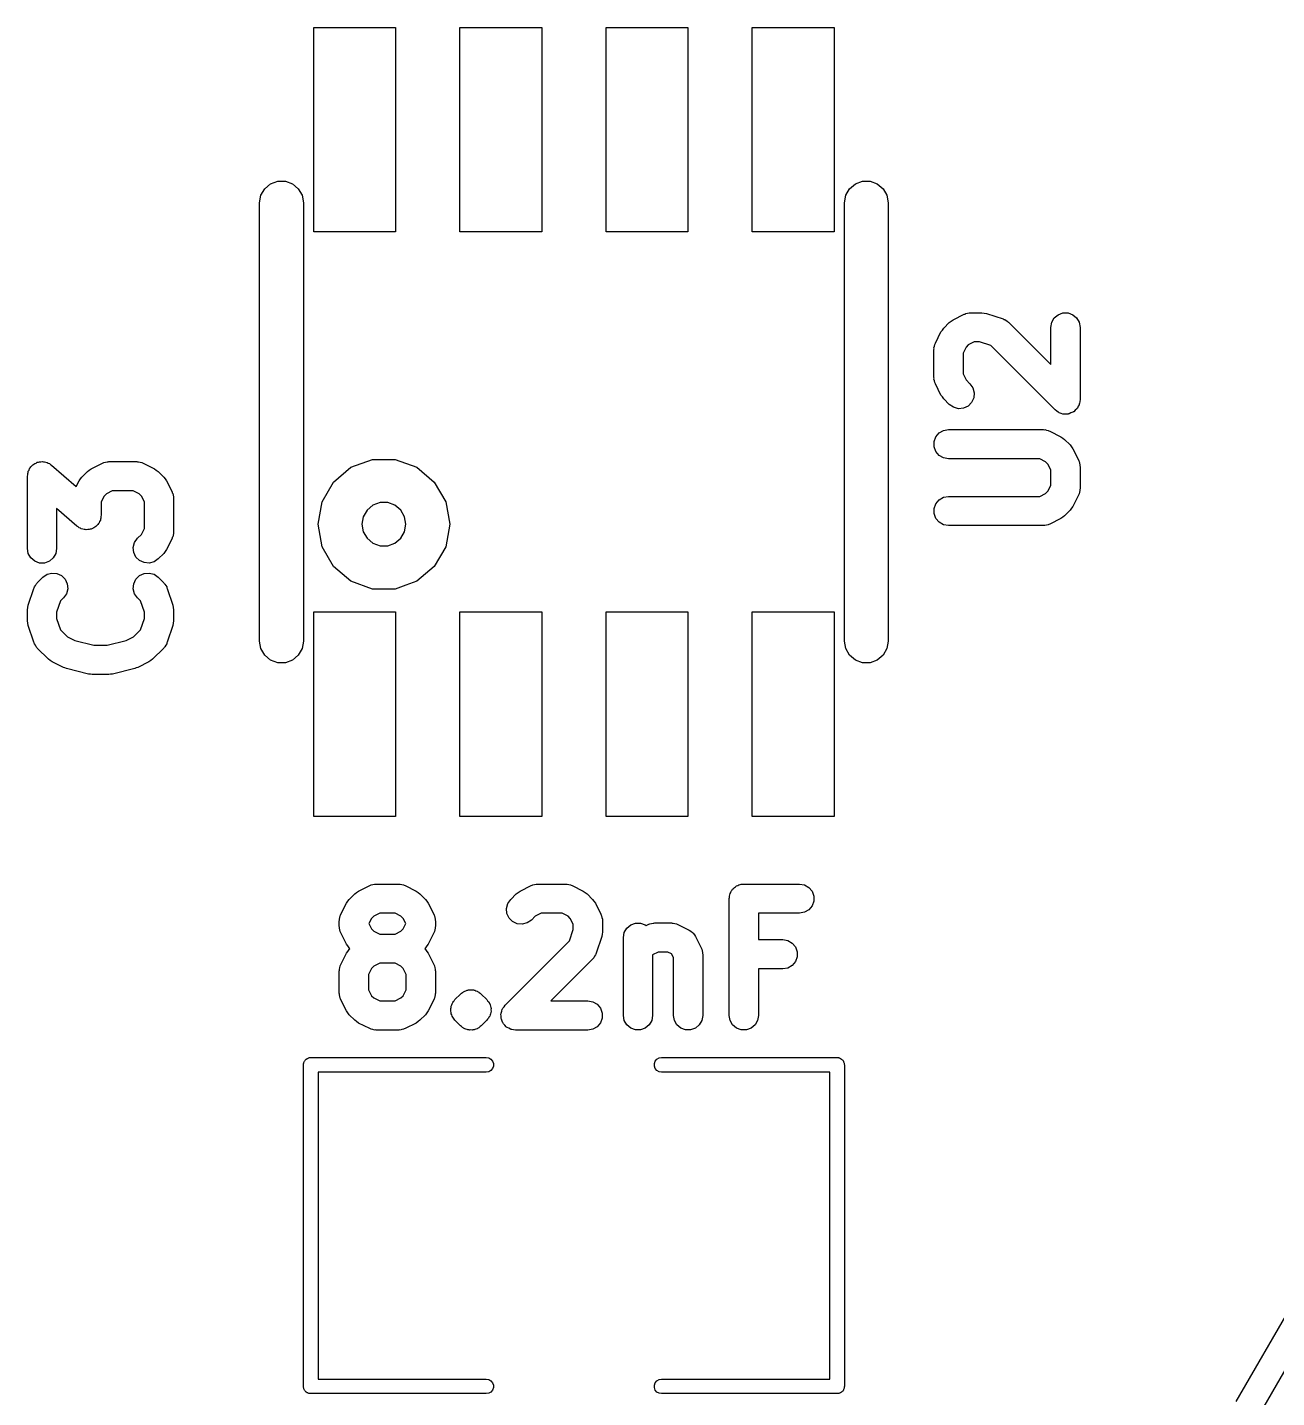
# Model space of a CAD drawing. Extents: x 51 to 137, y -158 to -25.
# Drawn here: x 88.85 to 99.7, y -124.44 to -112.53 of the extents above; entities that cross this region are included whole.
import ezdxf

# ---------------------------------------------------------------- set-up
doc = ezdxf.new("R2010")
doc.units = 0
doc.header["$MEASUREMENT"] = 0
doc.layers.add('BLACK', color=7, linetype='CONTINUOUS')

msp = doc.modelspace()

# ---------------------------------------------------------------- linework, layer by layer
at = {"layer": 'Black'}
for p, q in [((91.3384, -114.31), (91.3384, -112.532)), ((91.3384, -112.532), (92.0496, -112.532)), ((92.0496, -112.532), (92.0496, -114.31)), ((92.6084, -114.31), (92.6084, -112.532)), ((92.6084, -112.532), (93.3196, -112.532)), ((93.3196, -112.532), (93.3196, -114.31)), ((93.8784, -114.31), (93.8784, -112.532)), ((93.8784, -112.532), (94.5896, -112.532)), ((94.5896, -112.532), (94.5896, -114.31)), ((95.1484, -114.31), (95.1484, -112.532)), ((95.1484, -112.532), (95.8596, -112.532)), ((95.8596, -112.532), (95.8596, -114.31)), ((90.88, -113.991), (90.9131, -113.934)), ((90.9131, -113.934), (90.9637, -113.891)), ((90.9637, -113.891), (91.0259, -113.868)), ((91.0259, -113.868), (91.0921, -113.868)), ((91.0921, -113.868), (91.1542, -113.891)), ((91.1542, -113.891), (91.2049, -113.934)), ((91.2049, -113.934), (91.238, -113.991)), ((95.96, -113.991), (95.9931, -113.934)), ((95.9931, -113.934), (96.0437, -113.891)), ((96.0437, -113.891), (96.1059, -113.868)), ((96.1059, -113.868), (96.1721, -113.868)), ((96.1721, -113.868), (96.2342, -113.891)), ((96.2342, -113.891), (96.2849, -113.934)), ((96.2849, -113.934), (96.318, -113.991)), ((90.8685, -114.056), (90.88, -113.991)), ((90.8685, -117.866), (90.8685, -114.056)), ((91.238, -113.991), (91.2495, -114.056)), ((91.2495, -114.056), (91.2495, -117.866)), ((95.9485, -114.056), (95.96, -113.991)), ((95.9485, -117.866), (95.9485, -114.056)), ((96.318, -113.991), (96.3295, -114.056)), ((96.3295, -114.056), (96.3295, -117.866)), ((92.0496, -114.31), (91.3384, -114.31)), ((93.3196, -114.31), (92.6084, -114.31)), ((94.5896, -114.31), (93.8784, -114.31)), ((95.8596, -114.31), (95.1484, -114.31)), ((96.8926, -115.073), (96.9893, -115.025)), ((96.9893, -115.025), (96.9964, -115.023)), ((96.9964, -115.023), (97.0027, -115.019)), ((97.0027, -115.019), (97.0174, -115.017)), ((97.0174, -115.017), (97.0316, -115.012)), ((97.0316, -115.012), (97.0389, -115.013)), ((97.0389, -115.013), (97.0461, -115.012)), ((97.0461, -115.012), (97.1429, -115.012)), ((97.1429, -115.012), (97.1629, -115.015)), ((97.1629, -115.015), (97.1831, -115.018)), ((97.1831, -115.018), (97.3282, -115.066)), ((97.7713, -115.057), (97.8051, -115.029)), ((97.8051, -115.029), (97.8466, -115.013)), ((97.8466, -115.013), (97.8907, -115.013)), ((97.8907, -115.013), (97.9321, -115.029)), ((97.9321, -115.029), (97.9659, -115.057)), ((96.7995, -115.162), (96.8112, -115.145)), ((96.8112, -115.145), (96.8596, -115.097)), ((96.8596, -115.097), (96.8763, -115.085)), ((96.8763, -115.085), (96.8926, -115.073)), ((97.3282, -115.066), (97.3346, -115.07)), ((97.3346, -115.07), (97.3417, -115.072)), ((97.3417, -115.072), (97.3539, -115.08)), ((97.3539, -115.08), (97.367, -115.087)), ((97.367, -115.087), (97.3719, -115.093)), ((97.3719, -115.093), (97.3779, -115.097)), ((97.3779, -115.097), (97.7416, -115.461)), ((97.7416, -115.139), (97.7493, -115.095)), ((97.7416, -115.461), (97.7416, -115.139)), ((97.7493, -115.095), (97.7713, -115.057)), ((97.9659, -115.057), (97.988, -115.095)), ((97.988, -115.095), (97.9956, -115.139)), ((97.9956, -115.139), (97.9956, -115.767)), ((96.739, -115.275), (96.7874, -115.178)), ((96.7874, -115.178), (96.7995, -115.162)), ((97.0761, -115.266), (97.0246, -115.291)), ((97.1223, -115.266), (97.0761, -115.266)), ((97.2194, -115.298), (97.1223, -115.266)), ((96.7256, -115.332), (96.7269, -115.325)), ((96.7256, -115.574), (96.7256, -115.332)), ((96.7265, -115.318), (96.7307, -115.303)), ((96.7269, -115.325), (96.7265, -115.318)), ((96.7307, -115.303), (96.7333, -115.289)), ((96.7333, -115.289), (96.7369, -115.282)), ((96.7369, -115.282), (96.739, -115.275)), ((97.0054, -115.311), (96.9796, -115.362)), ((96.9796, -115.362), (96.9796, -115.544)), ((97.0246, -115.291), (97.0054, -115.311)), ((97.7788, -115.857), (97.2194, -115.298)), ((96.7269, -115.581), (96.7256, -115.574)), ((96.7265, -115.588), (96.7269, -115.581)), ((96.7307, -115.603), (96.7265, -115.588)), ((96.7333, -115.617), (96.7307, -115.603)), ((96.7369, -115.624), (96.7333, -115.617)), ((96.739, -115.631), (96.7369, -115.624)), ((96.7874, -115.728), (96.739, -115.631)), ((96.9796, -115.544), (97.0054, -115.595)), ((97.0054, -115.595), (97.0392, -115.629)), ((97.0392, -115.629), (97.0645, -115.665)), ((96.7995, -115.744), (96.7874, -115.728)), ((96.8112, -115.761), (96.7995, -115.744)), ((97.0645, -115.665), (97.0759, -115.708)), ((97.0759, -115.708), (97.0721, -115.752)), ((96.8596, -115.809), (96.8112, -115.761)), ((96.8957, -115.834), (96.8596, -115.809)), ((96.9383, -115.846), (96.8957, -115.834)), ((96.9823, -115.842), (96.9383, -115.846)), ((97.0222, -115.823), (96.9823, -115.842)), ((97.0534, -115.792), (97.0222, -115.823)), ((97.0721, -115.752), (97.0534, -115.792)), ((97.7924, -115.867), (97.7788, -115.857)), ((97.8051, -115.877), (97.7924, -115.867)), ((97.9532, -115.86), (97.9415, -115.872)), ((97.9659, -115.849), (97.9532, -115.86)), ((97.9687, -115.844), (97.9659, -115.849)), ((97.9727, -115.84), (97.9687, -115.844)), ((97.9797, -115.825), (97.9727, -115.84)), ((97.988, -115.811), (97.9797, -115.825)), ((97.9889, -115.805), (97.988, -115.811)), ((97.9913, -115.8), (97.9889, -115.805)), ((97.9927, -115.784), (97.9913, -115.8)), ((97.9956, -115.767), (97.9927, -115.784)), ((97.8104, -115.879), (97.8051, -115.877)), ((97.8149, -115.883), (97.8104, -115.879)), ((97.831, -115.887), (97.8149, -115.883)), ((97.8466, -115.893), (97.831, -115.887)), ((97.8522, -115.893), (97.8466, -115.893)), ((97.8575, -115.894), (97.8522, -115.893)), ((97.8741, -115.893), (97.8575, -115.894)), ((97.8907, -115.893), (97.8741, -115.893)), ((97.8959, -115.891), (97.8907, -115.893)), ((97.9015, -115.89), (97.8959, -115.891)), ((97.9165, -115.883), (97.9015, -115.89)), ((97.9321, -115.877), (97.9165, -115.883)), ((97.9364, -115.874), (97.9321, -115.877)), ((97.9415, -115.872), (97.9364, -115.874)), ((96.7275, -116.132), (96.7426, -116.091)), ((96.7426, -116.091), (96.771, -116.057)), ((96.771, -116.057), (96.8092, -116.035)), ((96.8092, -116.035), (96.8526, -116.028)), ((96.8526, -116.028), (97.6751, -116.028)), ((97.6751, -116.028), (97.6823, -116.029)), ((97.6823, -116.029), (97.6896, -116.028)), ((97.6896, -116.028), (97.7039, -116.033)), ((97.7039, -116.033), (97.7185, -116.035)), ((97.7185, -116.035), (97.7249, -116.039)), ((97.7249, -116.039), (97.7319, -116.041)), ((97.7319, -116.041), (97.8287, -116.089)), ((97.8287, -116.089), (97.845, -116.101)), ((97.845, -116.101), (97.8617, -116.113)), ((96.7275, -116.177), (96.7275, -116.132)), ((96.7426, -116.218), (96.7275, -116.177)), ((96.771, -116.252), (96.7426, -116.218)), ((97.8617, -116.113), (97.91, -116.161)), ((97.91, -116.161), (97.9217, -116.178)), ((97.9217, -116.178), (97.9338, -116.194)), ((97.9338, -116.194), (97.9822, -116.291)), ((88.8813, -116.351), (88.8908, -116.343)), ((88.8908, -116.343), (88.899, -116.334)), ((88.899, -116.334), (88.9076, -116.329)), ((88.9076, -116.329), (88.9151, -116.323)), ((88.9151, -116.323), (88.9268, -116.318)), ((88.9268, -116.318), (88.9377, -116.312)), ((88.9377, -116.312), (88.9473, -116.311)), ((88.9473, -116.311), (88.9566, -116.308)), ((88.9566, -116.308), (88.969, -116.308)), ((88.969, -116.308), (88.9812, -116.306)), ((88.9812, -116.306), (88.9909, -116.308)), ((88.9909, -116.308), (89.0007, -116.308)), ((89.0007, -116.308), (89.0123, -116.312)), ((89.0123, -116.312), (89.0245, -116.314)), ((89.0245, -116.314), (89.0329, -116.319)), ((89.0329, -116.319), (89.0421, -116.323)), ((89.0421, -116.323), (89.0516, -116.331)), ((89.0516, -116.331), (89.0622, -116.337)), ((89.0622, -116.337), (89.2751, -116.523)), ((89.4056, -116.368), (89.5024, -116.319)), ((89.5024, -116.319), (89.5094, -116.317)), ((89.5094, -116.317), (89.5158, -116.313)), ((89.5158, -116.313), (89.5304, -116.311)), ((89.5304, -116.311), (89.5447, -116.307)), ((89.5447, -116.307), (89.552, -116.307)), ((89.552, -116.307), (89.5592, -116.306)), ((89.5592, -116.306), (89.8011, -116.306)), ((89.8011, -116.306), (89.8083, -116.307)), ((89.8083, -116.307), (89.8156, -116.307)), ((89.8156, -116.307), (89.8299, -116.311)), ((89.8299, -116.311), (89.8445, -116.313)), ((89.8445, -116.313), (89.8509, -116.317)), ((89.8509, -116.317), (89.8579, -116.319)), ((89.8579, -116.319), (89.9547, -116.368)), ((91.6623, -116.355), (91.8488, -116.287)), ((91.8488, -116.287), (92.0472, -116.287)), ((92.0472, -116.287), (92.2338, -116.355)), ((96.8092, -116.274), (96.771, -116.252)), ((96.8526, -116.282), (96.8092, -116.274)), ((97.6451, -116.282), (96.8526, -116.282)), ((97.6966, -116.307), (97.6451, -116.282)), ((97.7159, -116.327), (97.6966, -116.307)), ((97.7416, -116.378), (97.7159, -116.327)), ((97.9822, -116.291), (97.9843, -116.298)), ((97.9843, -116.298), (97.988, -116.305)), ((97.988, -116.305), (97.9905, -116.319)), ((97.9905, -116.319), (97.9948, -116.334)), ((97.9948, -116.334), (97.9943, -116.341)), ((97.9943, -116.341), (97.9956, -116.348)), ((88.8516, -116.433), (88.8538, -116.42)), ((88.8516, -117.062), (88.8516, -116.433)), ((88.8538, -116.42), (88.854, -116.408)), ((88.854, -116.408), (88.8576, -116.399)), ((88.8576, -116.399), (88.8593, -116.389)), ((88.8593, -116.389), (88.8655, -116.379)), ((88.8655, -116.379), (88.87, -116.367)), ((88.87, -116.367), (88.8764, -116.36)), ((88.8764, -116.36), (88.8813, -116.351)), ((89.3005, -116.473), (89.3126, -116.456)), ((89.3126, -116.456), (89.3242, -116.44)), ((89.3242, -116.44), (89.3726, -116.391)), ((89.3726, -116.391), (89.3893, -116.38)), ((89.3893, -116.38), (89.4056, -116.368)), ((89.9547, -116.368), (89.971, -116.38)), ((89.971, -116.38), (89.9877, -116.391)), ((89.9877, -116.391), (90.036, -116.44)), ((90.036, -116.44), (90.0477, -116.456)), ((90.0477, -116.456), (90.0598, -116.473)), ((91.5102, -116.483), (91.6623, -116.355)), ((92.2338, -116.355), (92.3858, -116.483)), ((97.7416, -116.512), (97.7416, -116.378)), ((97.9956, -116.348), (97.9956, -116.542)), ((89.2751, -116.523), (89.3005, -116.473)), ((89.5892, -116.56), (89.5377, -116.585)), ((89.7711, -116.56), (89.5892, -116.56)), ((89.8226, -116.585), (89.7711, -116.56)), ((90.0598, -116.473), (90.1082, -116.569)), ((90.1082, -116.569), (90.1103, -116.576)), ((90.1103, -116.576), (90.114, -116.583)), ((90.114, -116.583), (90.1165, -116.597)), ((91.411, -116.655), (91.5102, -116.483)), ((92.3858, -116.483), (92.485, -116.655)), ((97.6451, -116.608), (97.6966, -116.582)), ((97.6966, -116.582), (97.7159, -116.563)), ((97.7159, -116.563), (97.7416, -116.512)), ((97.9905, -116.57), (97.988, -116.585)), ((97.9948, -116.556), (97.9905, -116.57)), ((97.9956, -116.542), (97.9943, -116.549)), ((97.9943, -116.549), (97.9948, -116.556)), ((89.5184, -116.605), (89.4927, -116.656)), ((89.4927, -116.656), (89.4927, -116.771)), ((89.5377, -116.585), (89.5184, -116.605)), ((89.8419, -116.605), (89.8226, -116.585)), ((89.8676, -116.656), (89.8419, -116.605)), ((89.8676, -116.887), (89.8676, -116.656)), ((90.1165, -116.597), (90.1208, -116.612)), ((90.1208, -116.612), (90.1203, -116.619)), ((90.1203, -116.619), (90.1216, -116.626)), ((90.1216, -116.626), (90.1216, -116.917)), ((91.3765, -116.85), (91.411, -116.655)), ((91.8528, -116.685), (91.8021, -116.728)), ((91.9149, -116.662), (91.8528, -116.685)), ((91.9811, -116.662), (91.9149, -116.662)), ((92.0433, -116.685), (91.9811, -116.662)), ((92.0939, -116.728), (92.0433, -116.685)), ((92.485, -116.655), (92.5195, -116.85)), ((96.7275, -116.713), (96.7426, -116.672)), ((96.7426, -116.672), (96.771, -116.638)), ((96.771, -116.638), (96.8092, -116.616)), ((96.8092, -116.616), (96.8526, -116.608)), ((96.8526, -116.608), (97.6451, -116.608)), ((97.9338, -116.695), (97.9217, -116.711)), ((97.9822, -116.598), (97.9338, -116.695)), ((97.9843, -116.591), (97.9822, -116.598)), ((97.988, -116.585), (97.9843, -116.591)), ((89.282, -116.867), (89.1056, -116.713)), ((89.1056, -116.713), (89.1056, -117.062)), ((89.485, -116.815), (89.4788, -116.826)), ((89.4867, -116.805), (89.485, -116.815)), ((89.4903, -116.796), (89.4867, -116.805)), ((89.4905, -116.784), (89.4903, -116.796)), ((89.4927, -116.771), (89.4905, -116.784)), ((91.769, -116.785), (91.7575, -116.85)), ((91.8021, -116.728), (91.769, -116.785)), ((92.127, -116.785), (92.0939, -116.728)), ((92.1385, -116.85), (92.127, -116.785)), ((96.7275, -116.757), (96.7275, -116.713)), ((96.7426, -116.799), (96.7275, -116.757)), ((96.771, -116.832), (96.7426, -116.799)), ((97.8287, -116.8), (97.7319, -116.849)), ((97.845, -116.788), (97.8287, -116.8)), ((97.8617, -116.777), (97.845, -116.788)), ((97.91, -116.728), (97.8617, -116.777)), ((97.9217, -116.711), (97.91, -116.728)), ((89.2927, -116.873), (89.282, -116.867)), ((89.3022, -116.881), (89.2927, -116.873)), ((89.3114, -116.885), (89.3022, -116.881)), ((89.3198, -116.89), (89.3114, -116.885)), ((89.3319, -116.892), (89.3198, -116.89)), ((89.3436, -116.896), (89.3319, -116.892)), ((89.3534, -116.896), (89.3436, -116.896)), ((89.363, -116.898), (89.3534, -116.896)), ((89.3753, -116.896), (89.363, -116.898)), ((89.3877, -116.896), (89.3753, -116.896)), ((89.3969, -116.893), (89.3877, -116.896)), ((89.4066, -116.892), (89.3969, -116.893)), ((89.4175, -116.886), (89.4066, -116.892)), ((89.4292, -116.881), (89.4175, -116.886)), ((89.4367, -116.875), (89.4292, -116.881)), ((89.4453, -116.87), (89.4367, -116.875)), ((89.4534, -116.861), (89.4453, -116.87)), ((89.463, -116.853), (89.4534, -116.861)), ((89.4679, -116.845), (89.463, -116.853)), ((89.4743, -116.837), (89.4679, -116.845)), ((89.4788, -116.826), (89.4743, -116.837)), ((89.8081, -116.972), (89.8419, -116.938)), ((89.8419, -116.938), (89.8676, -116.887)), ((90.1208, -116.931), (90.1165, -116.945)), ((90.1216, -116.917), (90.1203, -116.924)), ((90.1203, -116.924), (90.1208, -116.931)), ((91.411, -117.045), (91.3765, -116.85)), ((91.7575, -116.85), (91.769, -116.915)), ((91.769, -116.915), (91.8021, -116.972)), ((92.0939, -116.972), (92.127, -116.915)), ((92.127, -116.915), (92.1385, -116.85)), ((92.5195, -116.85), (92.485, -117.045)), ((96.8092, -116.854), (96.771, -116.832)), ((96.8526, -116.862), (96.8092, -116.854)), ((97.6751, -116.862), (96.8526, -116.862)), ((97.6823, -116.861), (97.6751, -116.862)), ((97.6896, -116.861), (97.6823, -116.861)), ((97.7039, -116.857), (97.6896, -116.861)), ((97.7185, -116.854), (97.7039, -116.857)), ((97.7249, -116.851), (97.7185, -116.854)), ((97.7319, -116.849), (97.7249, -116.851)), ((89.7713, -117.051), (89.7828, -117.008)), ((89.7752, -117.095), (89.7713, -117.051)), ((89.7828, -117.008), (89.8081, -116.972)), ((90.1082, -116.973), (90.0598, -117.07)), ((90.1103, -116.966), (90.1082, -116.973)), ((90.114, -116.96), (90.1103, -116.966)), ((90.1165, -116.945), (90.114, -116.96)), ((91.5102, -117.217), (91.411, -117.045)), ((91.8021, -116.972), (91.8528, -117.015)), ((91.8528, -117.015), (91.9149, -117.038)), ((91.9149, -117.038), (91.9811, -117.038)), ((91.9811, -117.038), (92.0433, -117.015)), ((92.0433, -117.015), (92.0939, -116.972)), ((92.485, -117.045), (92.3858, -117.217)), ((88.8593, -117.105), (88.8516, -117.062)), ((88.8813, -117.143), (88.8593, -117.105)), ((88.9151, -117.172), (88.8813, -117.143)), ((88.9566, -117.187), (88.9151, -117.172)), ((89.0421, -117.172), (89.0007, -117.187)), ((89.0759, -117.143), (89.0421, -117.172)), ((89.098, -117.105), (89.0759, -117.143)), ((89.1056, -117.062), (89.098, -117.105)), ((89.7938, -117.135), (89.7752, -117.095)), ((89.825, -117.166), (89.7938, -117.135)), ((89.865, -117.184), (89.825, -117.166)), ((89.9515, -117.177), (89.9089, -117.188)), ((89.9877, -117.151), (89.9515, -117.177)), ((90.036, -117.103), (89.9877, -117.151)), ((90.0477, -117.086), (90.036, -117.103)), ((90.0598, -117.07), (90.0477, -117.086)), ((89.0007, -117.187), (88.9566, -117.187)), ((88.9856, -117.311), (89.0217, -117.285)), ((89.0217, -117.285), (89.0643, -117.274)), ((89.0643, -117.274), (89.1083, -117.278)), ((89.1083, -117.278), (89.1482, -117.296)), ((89.1482, -117.296), (89.1794, -117.327)), ((89.7938, -117.327), (89.825, -117.296)), ((89.825, -117.296), (89.865, -117.278)), ((89.9089, -117.188), (89.865, -117.184)), ((89.865, -117.278), (89.9089, -117.274)), ((89.9089, -117.274), (89.9515, -117.285)), ((89.9515, -117.285), (89.9877, -117.311)), ((91.6623, -117.345), (91.5102, -117.217)), ((92.3858, -117.217), (92.2338, -117.345)), ((88.8581, -117.554), (88.9065, -117.409)), ((88.9065, -117.409), (88.91, -117.402)), ((88.91, -117.402), (88.9119, -117.395)), ((88.9119, -117.395), (88.9204, -117.383)), ((88.9204, -117.383), (88.9275, -117.37)), ((88.9275, -117.37), (88.933, -117.365)), ((88.933, -117.365), (88.9372, -117.359)), ((88.9372, -117.359), (88.9856, -117.311)), ((89.1794, -117.327), (89.1981, -117.367)), ((89.2019, -117.411), (89.1905, -117.454)), ((89.1981, -117.367), (89.2019, -117.411)), ((89.7713, -117.411), (89.7752, -117.367)), ((89.7828, -117.454), (89.7713, -117.411)), ((89.7752, -117.367), (89.7938, -117.327)), ((89.9877, -117.311), (90.036, -117.359)), ((90.036, -117.359), (90.0402, -117.365)), ((90.0402, -117.365), (90.0457, -117.37)), ((90.0457, -117.37), (90.0528, -117.383)), ((90.0528, -117.383), (90.0613, -117.395)), ((90.0613, -117.395), (90.0632, -117.402)), ((90.0632, -117.402), (90.0667, -117.409)), ((90.0667, -117.409), (90.1151, -117.554)), ((91.8488, -117.413), (91.6623, -117.345)), ((92.0472, -117.413), (91.8488, -117.413)), ((92.1385, -117.38), (92.0472, -117.413)), ((92.2338, -117.345), (92.1385, -117.38)), ((89.138, -117.517), (89.1056, -117.614)), ((89.1652, -117.49), (89.138, -117.517)), ((89.1905, -117.454), (89.1652, -117.49)), ((89.8081, -117.49), (89.7828, -117.454)), ((89.8352, -117.517), (89.8081, -117.49)), ((89.8676, -117.614), (89.8352, -117.517)), ((88.8516, -117.594), (88.8551, -117.574)), ((88.8516, -117.691), (88.8516, -117.594)), ((88.8551, -117.574), (88.8581, -117.554)), ((89.1056, -117.614), (89.1056, -117.67)), ((89.8676, -117.67), (89.8676, -117.614)), ((90.1151, -117.554), (90.1181, -117.574)), ((90.1181, -117.574), (90.1216, -117.594)), ((90.1216, -117.594), (90.1216, -117.691)), ((91.3384, -119.39), (91.3384, -117.612)), ((91.3384, -117.612), (92.0496, -117.612)), ((92.0496, -117.612), (92.0496, -119.39)), ((92.6084, -119.39), (92.6084, -117.612)), ((92.6084, -117.612), (93.3196, -117.612)), ((93.3196, -117.612), (93.3196, -119.39)), ((93.8784, -119.39), (93.8784, -117.612)), ((93.8784, -117.612), (94.5896, -117.612)), ((94.5896, -117.612), (94.5896, -119.39)), ((95.1484, -119.39), (95.1484, -117.612)), ((95.1484, -117.612), (95.8596, -117.612)), ((95.8596, -117.612), (95.8596, -119.39)), ((88.8551, -117.711), (88.8516, -117.691)), ((88.8581, -117.731), (88.8551, -117.711)), ((88.9065, -117.876), (88.8581, -117.731)), ((89.1056, -117.67), (89.138, -117.767)), ((89.138, -117.767), (89.199, -117.828)), ((89.7742, -117.828), (89.8352, -117.767)), ((89.8352, -117.767), (89.8676, -117.67)), ((90.1151, -117.731), (90.0667, -117.876)), ((90.1181, -117.711), (90.1151, -117.731)), ((90.1216, -117.691), (90.1181, -117.711)), ((88.91, -117.882), (88.9065, -117.876)), ((88.9119, -117.889), (88.91, -117.882)), ((88.9204, -117.902), (88.9119, -117.889)), ((89.199, -117.828), (89.2648, -117.861)), ((89.2648, -117.861), (89.4297, -117.902)), ((89.5436, -117.902), (89.7084, -117.861)), ((89.7084, -117.861), (89.7742, -117.828)), ((90.0613, -117.889), (90.0528, -117.902)), ((90.0632, -117.882), (90.0613, -117.889)), ((90.0667, -117.876), (90.0632, -117.882)), ((90.88, -117.931), (90.8685, -117.866)), ((91.2495, -117.866), (91.238, -117.931)), ((95.96, -117.931), (95.9485, -117.866)), ((96.3295, -117.866), (96.318, -117.931)), ((88.9275, -117.915), (88.9204, -117.902)), ((88.933, -117.92), (88.9275, -117.915)), ((88.9372, -117.926), (88.933, -117.92)), ((89.034, -118.022), (88.9372, -117.926)), ((89.4297, -117.902), (89.5436, -117.902)), ((90.036, -117.926), (89.9393, -118.022)), ((90.0402, -117.92), (90.036, -117.926)), ((90.0457, -117.915), (90.0402, -117.92)), ((90.0528, -117.902), (90.0457, -117.915)), ((90.9131, -117.988), (90.88, -117.931)), ((90.9637, -118.031), (90.9131, -117.988)), ((91.2049, -117.988), (91.1542, -118.031)), ((91.238, -117.931), (91.2049, -117.988)), ((95.9931, -117.988), (95.96, -117.931)), ((96.0437, -118.031), (95.9931, -117.988)), ((96.2849, -117.988), (96.2342, -118.031)), ((96.318, -117.931), (96.2849, -117.988)), ((89.0506, -118.034), (89.034, -118.022)), ((89.067, -118.046), (89.0506, -118.034)), ((89.1637, -118.094), (89.067, -118.046)), ((89.177, -118.098), (89.1637, -118.094)), ((89.1897, -118.104), (89.177, -118.098)), ((89.3832, -118.152), (89.1897, -118.104)), ((89.7835, -118.104), (89.59, -118.152)), ((89.7962, -118.098), (89.7835, -118.104)), ((89.8095, -118.094), (89.7962, -118.098)), ((89.9063, -118.046), (89.8095, -118.094)), ((89.9226, -118.034), (89.9063, -118.046)), ((89.9393, -118.022), (89.9226, -118.034)), ((91.0259, -118.054), (90.9637, -118.031)), ((91.0921, -118.054), (91.0259, -118.054)), ((91.1542, -118.031), (91.0921, -118.054)), ((96.1059, -118.054), (96.0437, -118.031)), ((96.1721, -118.054), (96.1059, -118.054)), ((96.2342, -118.031), (96.1721, -118.054)), ((89.3987, -118.154), (89.3832, -118.152)), ((89.414, -118.156), (89.3987, -118.154)), ((89.5592, -118.156), (89.414, -118.156)), ((89.5745, -118.154), (89.5592, -118.156)), ((89.59, -118.152), (89.5745, -118.154)), ((92.0496, -119.39), (91.3384, -119.39)), ((93.3196, -119.39), (92.6084, -119.39)), ((94.5896, -119.39), (93.8784, -119.39)), ((95.8596, -119.39), (95.1484, -119.39)), ((91.7279, -120.038), (91.8247, -119.99)), ((91.8247, -119.99), (91.8317, -119.988)), ((91.8317, -119.988), (91.838, -119.984)), ((91.838, -119.984), (91.8527, -119.982)), ((91.8527, -119.982), (91.867, -119.977)), ((91.867, -119.977), (91.8743, -119.978)), ((91.8743, -119.978), (91.8815, -119.977)), ((91.8815, -119.977), (92.075, -119.977)), ((92.075, -119.977), (92.0822, -119.978)), ((92.0822, -119.978), (92.0895, -119.977)), ((92.0895, -119.977), (92.1038, -119.982)), ((92.1038, -119.982), (92.1184, -119.984)), ((92.1184, -119.984), (92.1248, -119.988)), ((92.1248, -119.988), (92.1318, -119.99)), ((92.1318, -119.99), (92.2286, -120.038)), ((93.131, -120.038), (93.2277, -119.99)), ((93.2277, -119.99), (93.2347, -119.988)), ((93.2347, -119.988), (93.2411, -119.984)), ((93.2411, -119.984), (93.2557, -119.982)), ((93.2557, -119.982), (93.27, -119.977)), ((93.27, -119.977), (93.2773, -119.978)), ((93.2773, -119.978), (93.2845, -119.977)), ((93.2845, -119.977), (93.5264, -119.977)), ((93.5264, -119.977), (93.5336, -119.978)), ((93.5336, -119.978), (93.5409, -119.977)), ((93.5409, -119.977), (93.5552, -119.982)), ((93.5552, -119.982), (93.5699, -119.984)), ((93.5699, -119.984), (93.5762, -119.988)), ((93.5762, -119.988), (93.5832, -119.99)), ((93.5832, -119.99), (93.68, -120.038)), ((94.9646, -120.04), (94.9718, -120.032)), ((94.9718, -120.032), (94.9773, -120.022)), ((94.9773, -120.022), (94.9858, -120.015)), ((94.9858, -120.015), (94.993, -120.006)), ((94.993, -120.006), (95.0026, -120.001)), ((95.0026, -120.001), (95.0111, -119.994)), ((95.0111, -119.994), (95.0216, -119.99)), ((95.0216, -119.99), (95.0312, -119.984)), ((95.0312, -119.984), (95.0421, -119.982)), ((95.0421, -119.982), (95.0526, -119.979)), ((95.0526, -119.979), (95.0637, -119.979)), ((95.0637, -119.979), (95.0746, -119.977)), ((95.0746, -119.977), (95.5584, -119.977)), ((95.5584, -119.977), (95.6019, -119.984)), ((95.6019, -119.984), (95.6401, -120.006)), ((95.6401, -120.006), (95.6684, -120.04)), ((91.5744, -120.24), (91.6227, -120.144)), ((91.6227, -120.144), (91.6349, -120.127)), ((91.6349, -120.127), (91.6465, -120.111)), ((91.6465, -120.111), (91.6949, -120.062)), ((91.6949, -120.062), (91.7116, -120.051)), ((91.7116, -120.051), (91.7279, -120.038)), ((92.2286, -120.038), (92.2449, -120.051)), ((92.2449, -120.051), (92.2616, -120.062)), ((92.2616, -120.062), (92.3099, -120.111)), ((92.3099, -120.111), (92.3216, -120.127)), ((92.3216, -120.127), (92.3337, -120.144)), ((92.3337, -120.144), (92.3821, -120.24)), ((93.0129, -120.189), (93.0243, -120.147)), ((93.0243, -120.147), (93.0496, -120.111)), ((93.0496, -120.111), (93.098, -120.062)), ((93.098, -120.062), (93.1146, -120.051)), ((93.1146, -120.051), (93.131, -120.038)), ((93.68, -120.038), (93.6963, -120.051)), ((93.6963, -120.051), (93.713, -120.062)), ((93.713, -120.062), (93.7614, -120.111)), ((93.7614, -120.111), (93.7731, -120.127)), ((93.7731, -120.127), (93.7852, -120.144)), ((93.7852, -120.144), (93.8335, -120.24)), ((94.9476, -120.104), (94.9495, -120.093)), ((94.9476, -121.12), (94.9476, -120.104)), ((94.9495, -120.082), (94.9533, -120.071)), ((94.9495, -120.093), (94.9495, -120.082)), ((94.9533, -120.071), (94.9553, -120.06)), ((94.9553, -120.06), (94.9608, -120.051)), ((94.9608, -120.051), (94.9646, -120.04)), ((95.6684, -120.04), (95.6835, -120.082)), ((95.6835, -120.126), (95.6684, -120.167)), ((95.6835, -120.082), (95.6835, -120.126)), ((91.5618, -120.283), (91.566, -120.268)), ((91.566, -120.268), (91.5686, -120.254)), ((91.5686, -120.254), (91.5723, -120.247)), ((91.5723, -120.247), (91.5744, -120.24)), ((91.8599, -120.256), (91.8407, -120.276)), ((91.9115, -120.231), (91.8599, -120.256)), ((92.045, -120.231), (91.9115, -120.231)), ((92.0965, -120.256), (92.045, -120.231)), ((92.1158, -120.276), (92.0965, -120.256)), ((92.3821, -120.24), (92.3842, -120.247)), ((92.3842, -120.247), (92.3879, -120.254)), ((92.3879, -120.254), (92.3904, -120.268)), ((92.3904, -120.268), (92.3947, -120.283)), ((93.0167, -120.233), (93.0129, -120.189)), ((93.0353, -120.273), (93.0167, -120.233)), ((93.0665, -120.304), (93.0353, -120.273)), ((93.263, -120.256), (93.2292, -120.29)), ((93.3145, -120.231), (93.263, -120.256)), ((93.4964, -120.231), (93.3145, -120.231)), ((93.548, -120.256), (93.4964, -120.231)), ((93.5672, -120.276), (93.548, -120.256)), ((93.8335, -120.24), (93.8356, -120.247)), ((93.8356, -120.247), (93.8393, -120.254)), ((93.8393, -120.254), (93.8419, -120.268)), ((93.8419, -120.268), (93.8461, -120.283)), ((95.5584, -120.231), (95.2016, -120.231)), ((95.2016, -120.231), (95.2016, -120.46)), ((95.6019, -120.223), (95.5584, -120.231)), ((95.6401, -120.201), (95.6019, -120.223)), ((95.6684, -120.167), (95.6401, -120.201)), ((91.561, -120.297), (91.5622, -120.29)), ((91.561, -120.346), (91.561, -120.297)), ((91.5622, -120.353), (91.561, -120.346)), ((91.5622, -120.29), (91.5618, -120.283)), ((91.5618, -120.36), (91.5622, -120.353)), ((91.566, -120.374), (91.5618, -120.36)), ((91.5686, -120.389), (91.566, -120.374)), ((91.5723, -120.395), (91.5686, -120.389)), ((91.8407, -120.276), (91.8178, -120.321)), ((91.8178, -120.321), (91.8407, -120.367)), ((91.8407, -120.367), (91.8599, -120.386)), ((91.8599, -120.386), (91.9115, -120.412)), ((92.045, -120.412), (92.0965, -120.386)), ((92.0965, -120.386), (92.1158, -120.367)), ((92.1386, -120.321), (92.1158, -120.276)), ((92.1158, -120.367), (92.1386, -120.321)), ((92.3879, -120.389), (92.3842, -120.395)), ((92.3904, -120.374), (92.3879, -120.389)), ((92.3947, -120.36), (92.3904, -120.374)), ((92.3947, -120.283), (92.3943, -120.29)), ((92.3943, -120.29), (92.3955, -120.297)), ((92.3955, -120.346), (92.3943, -120.353)), ((92.3943, -120.353), (92.3947, -120.36)), ((92.3955, -120.297), (92.3955, -120.346)), ((93.1065, -120.323), (93.0665, -120.304)), ((93.1505, -120.327), (93.1065, -120.323)), ((93.1931, -120.315), (93.1505, -120.327)), ((93.2292, -120.29), (93.1931, -120.315)), ((93.5606, -120.47), (93.593, -120.373)), ((93.593, -120.327), (93.5672, -120.276)), ((93.593, -120.373), (93.593, -120.327)), ((93.847, -120.394), (93.8434, -120.414)), ((93.8461, -120.283), (93.8457, -120.29)), ((93.8457, -120.29), (93.847, -120.297)), ((93.847, -120.297), (93.847, -120.394)), ((94.036, -120.399), (94.0581, -120.361)), ((94.0581, -120.361), (94.0919, -120.332)), ((94.0919, -120.332), (94.1333, -120.317)), ((94.1333, -120.317), (94.1774, -120.317)), ((94.1774, -120.317), (94.2189, -120.332)), ((94.2189, -120.332), (94.2255, -120.338)), ((94.2255, -120.338), (94.2437, -120.329)), ((94.2437, -120.329), (94.2507, -120.327)), ((94.2507, -120.327), (94.2571, -120.323)), ((94.2571, -120.323), (94.2717, -120.32)), ((94.2717, -120.32), (94.286, -120.316)), ((94.286, -120.316), (94.2933, -120.317)), ((94.2933, -120.317), (94.3005, -120.315)), ((94.3005, -120.315), (94.4457, -120.315)), ((94.4457, -120.315), (94.4529, -120.317)), ((94.4529, -120.317), (94.4602, -120.316)), ((94.4602, -120.316), (94.4744, -120.32)), ((94.4744, -120.32), (94.4891, -120.323)), ((94.4891, -120.323), (94.4954, -120.327)), ((94.4954, -120.327), (94.5025, -120.329)), ((94.5025, -120.329), (94.5992, -120.377)), ((94.5992, -120.377), (94.6142, -120.388)), ((94.6142, -120.388), (94.6297, -120.398)), ((91.5744, -120.402), (91.5723, -120.395)), ((91.6227, -120.499), (91.5744, -120.402)), ((91.6349, -120.515), (91.6227, -120.499)), ((91.9115, -120.412), (92.045, -120.412)), ((92.3337, -120.499), (92.3216, -120.515)), ((92.3821, -120.402), (92.3337, -120.499)), ((92.3842, -120.395), (92.3821, -120.402)), ((93.0012, -121.03), (93.5606, -120.47)), ((93.8404, -120.434), (93.7921, -120.579)), ((93.8434, -120.414), (93.8404, -120.434)), ((94.0284, -120.442), (94.036, -120.399)), ((94.0284, -121.12), (94.0284, -120.442)), ((94.6297, -120.398), (94.6318, -120.401)), ((94.6318, -120.401), (94.6347, -120.403)), ((94.6347, -120.403), (94.6449, -120.419)), ((94.6449, -120.419), (94.656, -120.434)), ((94.656, -120.434), (94.7044, -120.531)), ((95.2016, -120.46), (95.4133, -120.46)), ((95.4133, -120.46), (95.4567, -120.468)), ((95.4567, -120.468), (95.4949, -120.49)), ((95.4949, -120.49), (95.5233, -120.524)), ((91.5744, -120.676), (91.6227, -120.579)), ((91.6227, -120.579), (91.6349, -120.563)), ((91.6465, -120.532), (91.6349, -120.515)), ((91.6349, -120.563), (91.6465, -120.546)), ((91.6535, -120.539), (91.6465, -120.532)), ((91.6465, -120.546), (91.6535, -120.539)), ((92.3099, -120.532), (92.303, -120.539)), ((92.303, -120.539), (92.3099, -120.546)), ((92.3216, -120.515), (92.3099, -120.532)), ((92.3099, -120.546), (92.3216, -120.563)), ((92.3216, -120.563), (92.3337, -120.579)), ((92.3337, -120.579), (92.3821, -120.676)), ((93.7614, -120.629), (93.3976, -120.993)), ((93.7656, -120.623), (93.7614, -120.629)), ((93.7711, -120.618), (93.7656, -120.623)), ((93.7781, -120.605), (93.7711, -120.618)), ((93.7867, -120.593), (93.7781, -120.605)), ((93.7886, -120.586), (93.7867, -120.593)), ((93.7921, -120.579), (93.7886, -120.586)), ((94.3305, -120.569), (94.2824, -120.593)), ((94.2824, -120.593), (94.2824, -121.12)), ((94.4157, -120.569), (94.3305, -120.569)), ((94.4478, -120.585), (94.4157, -120.569)), ((94.4638, -120.617), (94.4478, -120.585)), ((94.4638, -121.12), (94.4638, -120.617)), ((94.7044, -120.531), (94.7065, -120.538)), ((94.7065, -120.538), (94.7102, -120.544)), ((94.7102, -120.544), (94.7127, -120.559)), ((94.7127, -120.559), (94.717, -120.573)), ((94.717, -120.573), (94.7165, -120.58)), ((94.7165, -120.58), (94.7178, -120.587)), ((94.7178, -120.587), (94.7178, -121.12)), ((95.5233, -120.524), (95.5384, -120.565)), ((95.5384, -120.609), (95.5233, -120.651)), ((95.5384, -120.565), (95.5384, -120.609)), ((91.561, -120.733), (91.5622, -120.725)), ((91.561, -120.926), (91.561, -120.733)), ((91.5618, -120.718), (91.566, -120.704)), ((91.5622, -120.725), (91.5618, -120.718)), ((91.566, -120.704), (91.5686, -120.689)), ((91.5686, -120.689), (91.5723, -120.683)), ((91.5723, -120.683), (91.5744, -120.676)), ((91.8407, -120.711), (91.815, -120.763)), ((91.8599, -120.692), (91.8407, -120.711)), ((91.9115, -120.666), (91.8599, -120.692)), ((92.045, -120.666), (91.9115, -120.666)), ((92.0965, -120.692), (92.045, -120.666)), ((92.1158, -120.711), (92.0965, -120.692)), ((92.1386, -120.757), (92.1158, -120.711)), ((92.3821, -120.676), (92.3842, -120.683)), ((92.3842, -120.683), (92.3879, -120.689)), ((92.3879, -120.689), (92.3904, -120.704)), ((92.3904, -120.704), (92.3947, -120.718)), ((92.3947, -120.718), (92.3943, -120.725)), ((92.3943, -120.725), (92.3955, -120.733)), ((92.3955, -120.733), (92.3955, -120.926)), ((95.4133, -120.714), (95.2016, -120.714)), ((95.2016, -120.714), (95.2016, -121.12)), ((95.4567, -120.707), (95.4133, -120.714)), ((95.4949, -120.685), (95.4567, -120.707)), ((95.5233, -120.651), (95.4949, -120.685)), ((91.815, -120.763), (91.815, -120.896)), ((92.1415, -120.763), (92.1386, -120.757)), ((92.1415, -120.896), (92.1415, -120.763)), ((91.5622, -120.933), (91.561, -120.926)), ((91.5618, -120.941), (91.5622, -120.933)), ((91.566, -120.955), (91.5618, -120.941)), ((91.5686, -120.97), (91.566, -120.955)), ((91.5723, -120.976), (91.5686, -120.97)), ((91.5744, -120.983), (91.5723, -120.976)), ((91.6227, -121.08), (91.5744, -120.983)), ((91.815, -120.896), (91.8407, -120.948)), ((91.8407, -120.948), (91.8599, -120.967)), ((91.8599, -120.967), (91.9115, -120.993)), ((92.045, -120.993), (92.0965, -120.967)), ((92.0965, -120.967), (92.1158, -120.948)), ((92.1158, -120.948), (92.1415, -120.896)), ((92.3821, -120.983), (92.3337, -121.08)), ((92.3842, -120.976), (92.3821, -120.983)), ((92.3879, -120.97), (92.3842, -120.976)), ((92.3904, -120.955), (92.3879, -120.97)), ((92.3947, -120.941), (92.3904, -120.955)), ((92.3955, -120.926), (92.3943, -120.933)), ((92.3943, -120.933), (92.3947, -120.941)), ((92.5594, -120.991), (92.5658, -120.981)), ((92.5658, -120.981), (92.6141, -120.933)), ((92.6141, -120.933), (92.6233, -120.927)), ((92.6233, -120.927), (92.6311, -120.919)), ((92.6311, -120.919), (92.6362, -120.916)), ((92.6362, -120.916), (92.6405, -120.913)), ((92.6405, -120.913), (92.6457, -120.911)), ((92.6457, -120.911), (92.6503, -120.908)), ((92.6503, -120.908), (92.661, -120.905)), ((92.661, -120.905), (92.6711, -120.9)), ((92.6711, -120.9), (92.6766, -120.9)), ((92.6766, -120.9), (92.6819, -120.898)), ((92.6819, -120.898), (92.6875, -120.898)), ((92.6875, -120.898), (92.6929, -120.896)), ((92.6929, -120.896), (92.704, -120.897)), ((92.704, -120.897), (92.715, -120.896)), ((92.715, -120.896), (92.7204, -120.898)), ((92.7204, -120.898), (92.726, -120.898)), ((92.726, -120.898), (92.7313, -120.9)), ((92.7313, -120.9), (92.7368, -120.9)), ((92.7368, -120.9), (92.7469, -120.905)), ((92.7469, -120.905), (92.7576, -120.908)), ((92.7576, -120.908), (92.7622, -120.911)), ((92.7622, -120.911), (92.7675, -120.913)), ((92.7675, -120.913), (92.7717, -120.916)), ((92.7717, -120.916), (92.7768, -120.919)), ((92.7768, -120.919), (92.7847, -120.927)), ((92.7847, -120.927), (92.7938, -120.933)), ((92.7938, -120.933), (92.8421, -120.981)), ((92.8421, -120.981), (92.8485, -120.991)), ((91.6349, -121.096), (91.6227, -121.08)), ((91.6465, -121.113), (91.6349, -121.096)), ((91.9115, -120.993), (92.045, -120.993)), ((92.3216, -121.096), (92.3099, -121.113)), ((92.3337, -121.08), (92.3216, -121.096)), ((92.5291, -121.06), (92.5319, -121.049)), ((92.53, -121.071), (92.5291, -121.06)), ((92.5291, -121.082), (92.53, -121.071)), ((92.5319, -121.093), (92.5291, -121.082)), ((92.5319, -121.049), (92.5329, -121.038)), ((92.5329, -121.104), (92.5319, -121.093)), ((92.5329, -121.038), (92.5376, -121.028)), ((92.5376, -121.114), (92.5329, -121.104)), ((92.5376, -121.028), (92.5405, -121.018)), ((92.5405, -121.018), (92.5468, -121.008)), ((92.5468, -121.008), (92.5515, -120.998)), ((92.5515, -120.998), (92.5594, -120.991)), ((92.8485, -120.991), (92.8564, -120.998)), ((92.8564, -120.998), (92.8611, -121.008)), ((92.8611, -121.008), (92.8674, -121.018)), ((92.8674, -121.018), (92.8703, -121.028)), ((92.8703, -121.028), (92.875, -121.038)), ((92.875, -121.104), (92.8703, -121.114)), ((92.875, -121.038), (92.876, -121.049)), ((92.876, -121.093), (92.875, -121.104)), ((92.876, -121.049), (92.8789, -121.06)), ((92.8789, -121.082), (92.876, -121.093)), ((92.8789, -121.06), (92.8779, -121.071)), ((92.8779, -121.071), (92.8789, -121.082)), ((92.9645, -121.109), (92.9659, -121.103)), ((92.9659, -121.125), (92.9645, -121.109)), ((92.9659, -121.098), (92.9716, -121.082)), ((92.9659, -121.103), (92.9659, -121.098)), ((92.9716, -121.082), (92.9759, -121.066)), ((92.9759, -121.066), (92.9791, -121.061)), ((92.9791, -121.061), (92.981, -121.056)), ((92.981, -121.056), (92.9917, -121.043)), ((92.9917, -121.043), (93.0012, -121.03)), ((93.3976, -120.993), (93.72, -120.993)), ((93.72, -120.993), (93.7634, -121)), ((93.7634, -121), (93.8016, -121.022)), ((93.8016, -121.022), (93.8299, -121.056)), ((93.8299, -121.056), (93.845, -121.098)), ((93.845, -121.098), (93.845, -121.142)), ((91.6949, -121.161), (91.6465, -121.113)), ((91.7116, -121.173), (91.6949, -121.161)), ((91.7279, -121.185), (91.7116, -121.173)), ((91.8247, -121.233), (91.7279, -121.185)), ((92.2286, -121.185), (92.1318, -121.233)), ((92.2449, -121.173), (92.2286, -121.185)), ((92.2616, -121.161), (92.2449, -121.173)), ((92.3099, -121.113), (92.2616, -121.161)), ((92.5405, -121.125), (92.5376, -121.114)), ((92.5468, -121.134), (92.5405, -121.125)), ((92.5515, -121.144), (92.5468, -121.134)), ((92.5594, -121.152), (92.5515, -121.144)), ((92.5658, -121.161), (92.5594, -121.152)), ((92.6141, -121.209), (92.5658, -121.161)), ((92.6233, -121.216), (92.6141, -121.209)), ((92.6311, -121.224), (92.6233, -121.216)), ((92.6362, -121.226), (92.6311, -121.224)), ((92.6405, -121.23), (92.6362, -121.226)), ((92.7717, -121.226), (92.7675, -121.23)), ((92.7768, -121.224), (92.7717, -121.226)), ((92.7847, -121.216), (92.7768, -121.224)), ((92.7938, -121.209), (92.7847, -121.216)), ((92.8421, -121.161), (92.7938, -121.209)), ((92.8485, -121.152), (92.8421, -121.161)), ((92.8564, -121.144), (92.8485, -121.152)), ((92.8611, -121.134), (92.8564, -121.144)), ((92.8674, -121.125), (92.8611, -121.134)), ((92.8703, -121.114), (92.8674, -121.125)), ((92.9659, -121.142), (92.9659, -121.125)), ((92.9678, -121.147), (92.9659, -121.142)), ((92.9683, -121.152), (92.9678, -121.147)), ((92.9753, -121.168), (92.9683, -121.152)), ((92.981, -121.183), (92.9753, -121.168)), ((92.9846, -121.187), (92.981, -121.183)), ((92.987, -121.192), (92.9846, -121.187)), ((92.9987, -121.204), (92.987, -121.192)), ((93.0094, -121.217), (92.9987, -121.204)), ((93.0142, -121.22), (93.0094, -121.217)), ((93.0182, -121.224), (93.0142, -121.22)), ((93.0332, -121.231), (93.0182, -121.224)), ((93.8016, -121.217), (93.7634, -121.239)), ((93.8299, -121.183), (93.8016, -121.217)), ((93.845, -121.142), (93.8299, -121.183)), ((94.036, -121.163), (94.0284, -121.12)), ((94.0581, -121.201), (94.036, -121.163)), ((94.0919, -121.23), (94.0581, -121.201)), ((94.2527, -121.201), (94.2189, -121.23)), ((94.2747, -121.163), (94.2527, -121.201)), ((94.2824, -121.12), (94.2747, -121.163)), ((94.4715, -121.163), (94.4638, -121.12)), ((94.4935, -121.201), (94.4715, -121.163)), ((94.5273, -121.23), (94.4935, -121.201)), ((94.6881, -121.201), (94.6543, -121.23)), ((94.7102, -121.163), (94.6881, -121.201)), ((94.7178, -121.12), (94.7102, -121.163)), ((94.9553, -121.163), (94.9476, -121.12)), ((94.9773, -121.201), (94.9553, -121.163)), ((95.0111, -121.23), (94.9773, -121.201)), ((95.1719, -121.201), (95.1381, -121.23)), ((95.194, -121.163), (95.1719, -121.201)), ((95.2016, -121.12), (95.194, -121.163)), ((91.8317, -121.235), (91.8247, -121.233)), ((91.838, -121.239), (91.8317, -121.235)), ((91.8527, -121.242), (91.838, -121.239)), ((91.867, -121.246), (91.8527, -121.242)), ((91.8743, -121.245), (91.867, -121.246)), ((91.8815, -121.247), (91.8743, -121.245)), ((92.075, -121.247), (91.8815, -121.247)), ((92.0822, -121.245), (92.075, -121.247)), ((92.0895, -121.246), (92.0822, -121.245)), ((92.1038, -121.242), (92.0895, -121.246)), ((92.1184, -121.239), (92.1038, -121.242)), ((92.1248, -121.235), (92.1184, -121.239)), ((92.1318, -121.233), (92.1248, -121.235)), ((92.6457, -121.232), (92.6405, -121.23)), ((92.6503, -121.235), (92.6457, -121.232)), ((92.661, -121.238), (92.6503, -121.235)), ((92.6711, -121.242), (92.661, -121.238)), ((92.6766, -121.243), (92.6711, -121.242)), ((92.6819, -121.245), (92.6766, -121.243)), ((92.6875, -121.245), (92.6819, -121.245)), ((92.6929, -121.246), (92.6875, -121.245)), ((92.704, -121.245), (92.6929, -121.246)), ((92.715, -121.246), (92.704, -121.245)), ((92.7204, -121.245), (92.715, -121.246)), ((92.726, -121.245), (92.7204, -121.245)), ((92.7313, -121.243), (92.726, -121.245)), ((92.7368, -121.242), (92.7313, -121.243)), ((92.7469, -121.238), (92.7368, -121.242)), ((92.7576, -121.235), (92.7469, -121.238)), ((92.7622, -121.232), (92.7576, -121.235)), ((92.7675, -121.23), (92.7622, -121.232)), ((93.0476, -121.239), (93.0332, -121.231)), ((93.0531, -121.24), (93.0476, -121.239)), ((93.0581, -121.242), (93.0531, -121.24)), ((93.0747, -121.244), (93.0581, -121.242)), ((93.091, -121.247), (93.0747, -121.244)), ((93.72, -121.247), (93.091, -121.247)), ((93.7634, -121.239), (93.72, -121.247)), ((94.1333, -121.245), (94.0919, -121.23)), ((94.1774, -121.245), (94.1333, -121.245)), ((94.2189, -121.23), (94.1774, -121.245)), ((94.5688, -121.245), (94.5273, -121.23)), ((94.6129, -121.245), (94.5688, -121.245)), ((94.6543, -121.23), (94.6129, -121.245)), ((95.0526, -121.245), (95.0111, -121.23)), ((95.0967, -121.245), (95.0526, -121.245)), ((95.1381, -121.23), (95.0967, -121.245)), ((91.2495, -121.549), (91.2505, -121.544)), ((91.2495, -124.343), (91.2495, -121.549)), ((91.2505, -121.538), (91.2524, -121.533)), ((91.2505, -121.544), (91.2505, -121.538)), ((91.2524, -121.533), (91.2533, -121.527)), ((91.2533, -121.527), (91.2561, -121.522)), ((91.2561, -121.522), (91.258, -121.517)), ((91.258, -121.517), (91.2616, -121.513)), ((91.2616, -121.513), (91.2644, -121.508)), ((91.2644, -121.508), (91.2686, -121.505)), ((91.2686, -121.505), (91.2722, -121.5)), ((91.2722, -121.5), (91.277, -121.498)), ((91.277, -121.498), (91.2812, -121.494)), ((91.2812, -121.494), (91.2865, -121.492)), ((91.2865, -121.492), (91.2913, -121.489)), ((91.2913, -121.489), (91.2968, -121.488)), ((91.2968, -121.488), (91.302, -121.486)), ((91.302, -121.486), (91.3075, -121.486)), ((91.3075, -121.486), (91.313, -121.485)), ((91.313, -121.485), (92.837, -121.485)), ((92.837, -121.485), (92.8587, -121.489)), ((92.8587, -121.489), (92.8778, -121.5)), ((92.8778, -121.5), (92.892, -121.517)), ((92.892, -121.581), (92.8778, -121.598)), ((92.892, -121.517), (92.8995, -121.538)), ((92.8995, -121.56), (92.892, -121.581)), ((92.8995, -121.538), (92.8995, -121.56)), ((94.2985, -121.538), (94.306, -121.517)), ((94.2985, -121.56), (94.2985, -121.538)), ((94.306, -121.581), (94.2985, -121.56)), ((94.306, -121.517), (94.3202, -121.5)), ((94.3202, -121.598), (94.306, -121.581)), ((94.3202, -121.5), (94.3393, -121.489)), ((94.3393, -121.489), (94.361, -121.485)), ((94.361, -121.485), (95.885, -121.485)), ((95.885, -121.485), (95.8905, -121.486)), ((95.8905, -121.486), (95.896, -121.486)), ((95.896, -121.486), (95.9012, -121.488)), ((95.9012, -121.488), (95.9067, -121.489)), ((95.9067, -121.489), (95.9115, -121.492)), ((95.9115, -121.492), (95.9167, -121.494)), ((95.9167, -121.494), (95.921, -121.498)), ((95.921, -121.498), (95.9258, -121.5)), ((95.9258, -121.5), (95.9294, -121.505)), ((95.9294, -121.505), (95.9336, -121.508)), ((95.9336, -121.508), (95.9364, -121.513)), ((95.9364, -121.513), (95.94, -121.517)), ((95.94, -121.517), (95.9419, -121.522)), ((95.9419, -121.522), (95.9447, -121.527)), ((95.9447, -121.527), (95.9456, -121.533)), ((95.9456, -121.533), (95.9475, -121.538)), ((95.9475, -121.538), (95.9475, -121.544)), ((95.9475, -121.544), (95.9485, -121.549)), ((95.9485, -121.549), (95.9485, -124.343)), ((92.837, -121.612), (91.3765, -121.612)), ((91.3765, -121.612), (91.3765, -124.279)), ((92.8587, -121.609), (92.837, -121.612)), ((92.8778, -121.598), (92.8587, -121.609)), ((94.3393, -121.609), (94.3202, -121.598)), ((94.361, -121.612), (94.3393, -121.609)), ((95.8215, -121.612), (94.361, -121.612)), ((95.8215, -124.279), (95.8215, -121.612)), ((99.3523, -124.475), (99.8352, -123.639)), ((100.023, -123.77), (99.5603, -124.572)), ((91.3765, -124.279), (92.837, -124.279)), ((92.837, -124.279), (92.8587, -124.283)), ((92.8587, -124.283), (92.8778, -124.294)), ((92.8778, -124.294), (92.892, -124.311)), ((92.892, -124.311), (92.8995, -124.332)), ((94.2985, -124.332), (94.306, -124.311)), ((94.306, -124.311), (94.3202, -124.294)), ((94.3202, -124.294), (94.3393, -124.283)), ((94.3393, -124.283), (94.361, -124.279)), ((94.361, -124.279), (95.8215, -124.279)), ((91.2505, -124.348), (91.2495, -124.343)), ((91.2505, -124.354), (91.2505, -124.348)), ((91.2524, -124.359), (91.2505, -124.354)), ((91.2533, -124.365), (91.2524, -124.359)), ((91.2561, -124.37), (91.2533, -124.365)), ((91.258, -124.375), (91.2561, -124.37)), ((91.2616, -124.379), (91.258, -124.375)), ((91.2644, -124.384), (91.2616, -124.379)), ((91.2686, -124.387), (91.2644, -124.384)), ((91.2722, -124.392), (91.2686, -124.387)), ((91.277, -124.394), (91.2722, -124.392)), ((91.2812, -124.398), (91.277, -124.394)), ((91.2865, -124.4), (91.2812, -124.398)), ((91.2913, -124.403), (91.2865, -124.4)), ((91.2968, -124.404), (91.2913, -124.403)), ((91.302, -124.406), (91.2968, -124.404)), ((91.3075, -124.406), (91.302, -124.406)), ((91.313, -124.406), (91.3075, -124.406)), ((92.837, -124.406), (91.313, -124.406)), ((92.8587, -124.403), (92.837, -124.406)), ((92.8778, -124.392), (92.8587, -124.403)), ((92.892, -124.375), (92.8778, -124.392)), ((92.8995, -124.354), (92.892, -124.375)), ((92.8995, -124.332), (92.8995, -124.354)), ((94.2985, -124.354), (94.2985, -124.332)), ((94.306, -124.375), (94.2985, -124.354)), ((94.3202, -124.392), (94.306, -124.375)), ((94.3393, -124.403), (94.3202, -124.392)), ((94.361, -124.406), (94.3393, -124.403)), ((95.885, -124.406), (94.361, -124.406)), ((95.8905, -124.406), (95.885, -124.406)), ((95.896, -124.406), (95.8905, -124.406)), ((95.9012, -124.404), (95.896, -124.406)), ((95.9067, -124.403), (95.9012, -124.404)), ((95.9115, -124.4), (95.9067, -124.403)), ((95.9167, -124.398), (95.9115, -124.4)), ((95.921, -124.394), (95.9167, -124.398)), ((95.9258, -124.392), (95.921, -124.394)), ((95.9294, -124.387), (95.9258, -124.392)), ((95.9336, -124.384), (95.9294, -124.387)), ((95.9364, -124.379), (95.9336, -124.384)), ((95.94, -124.375), (95.9364, -124.379)), ((95.9419, -124.37), (95.94, -124.375)), ((95.9447, -124.365), (95.9419, -124.37)), ((95.9456, -124.359), (95.9447, -124.365)), ((95.9475, -124.354), (95.9456, -124.359)), ((95.9485, -124.343), (95.9475, -124.348)), ((95.9475, -124.348), (95.9475, -124.354))]:
    msp.add_line(p, q, dxfattribs=at)

doc.saveas('drawing.dxf')
